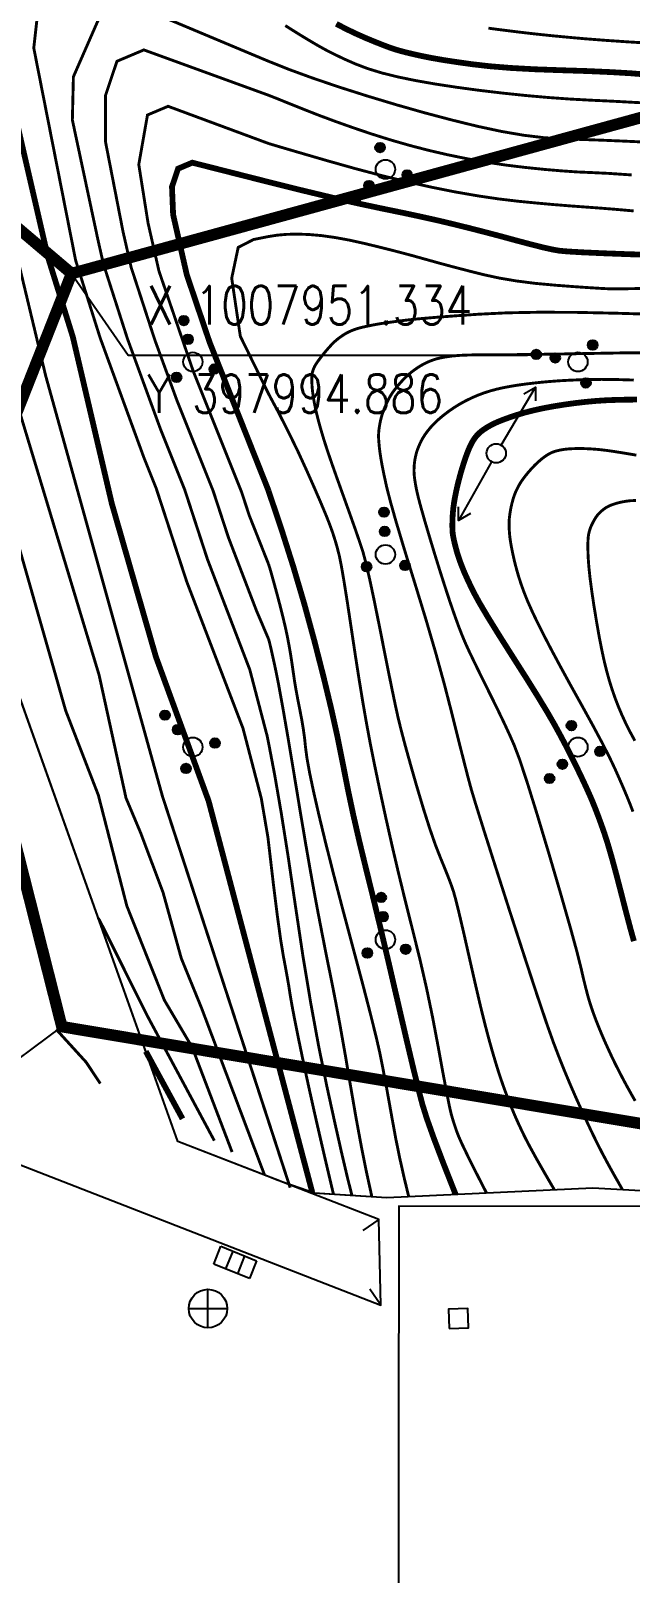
# Model space of a CAD drawing. Extents: x 396500 to 398250, y 1005980 to 1008200.
# Drawn here: x 397993.83 to 398009.39, y 1007917.59 to 1007957.64 of the extents above; entities that cross this region are included whole.
import ezdxf
from ezdxf.enums import TextEntityAlignment as Align

# ---------------------------------------------------------------- set-up
doc = ezdxf.new("R2010")
doc.units = 0
doc.header["$LTSCALE"] = 0.5
doc.layers.get('0').update_dxf_attribs({"linetype": 'CONTINUOUS'})
doc.layers.add('ASSIST', color=7, linetype='CONTINUOUS', plot=False)
for name, color, linetype in [('DGX', 2, 'CONTINUOUS'), ('DMTZ', 3, 'CONTINUOUS'), ('GXYZ', 2, 'CONTINUOUS'), ('JMD', 6, 'CONTINUOUS'), ('ZBTZ', 3, 'CONTINUOUS'), ('用地红线', 1, 'CONTINUOUS')]:
    doc.layers.add(name, color=color, linetype=linetype)
doc.styles.add('HZ', font='rs.shx', dxfattribs={"width": 0.8, "bigfont": 'hztxt.shx'})
doc.linetypes.add('10421', pattern='A,2,[150,AAA.SHX,S=1,R=0,X=0,Y=1],1e-11', length=2)
doc.linetypes.add('1161', pattern='A,0,[149,AAA.SHX,S=0.15,R=0,X=0,Y=0],-1.6', length=1.6)

# ---------------------------------------------------------------- blocks, each defined once
blk = doc.blocks.new('gc043')
for p, q in [((0, -1), (0, 1)), ((-1, 0), (1, 0))]:
    blk.add_line(p, q)
blk.add_circle((0, 0), 1)
blk = doc.blocks.new('gc041')
for p, q in [((-1, 0.5), (1, 0.5)), ((-1, -0.5), (-1, 0.5)), ((-0.33, 0.5), (-0.33, -0.5)), ((0.33, 0.5), (0.33, -0.5)), ((1, 0.5), (1, -0.5)), ((1, -0.5), (-1, -0.5))]:
    blk.add_line(p, q)
blk = doc.blocks.new('*U110')
at = {"linetype": 'Continuous'}
for points in [[(-0.147, 2.402), (-0.077, 1.962), (-0.077, 2.438)], [(-0.077, 2.438), (0, 1.95), (0, 2.45)], [(0, 1.95), (-0.077, 2.438), (-0.077, 1.962)], [(0, 2.45), (0.077, 1.962), (0.077, 2.438)], [(0.077, 1.962), (0, 2.45), (0, 1.95)], [(0.077, 2.438), (0.147, 1.998), (0.147, 2.402)], [(0.147, 1.998), (0.077, 2.438), (0.077, 1.962)], [(-0.25, 2.2), (-0.238, 2.123), (-0.238, 2.277)], [(-0.238, 2.277), (-0.202, 2.053), (-0.202, 2.347)], [(-0.202, 2.053), (-0.238, 2.277), (-0.238, 2.123)], [(-0.202, 2.347), (-0.147, 1.998), (-0.147, 2.402)], [(-0.147, 1.998), (-0.202, 2.347), (-0.202, 2.053)], [(-0.077, 1.962), (-0.147, 2.402), (-0.147, 1.998)], [(0.147, 2.402), (0.202, 2.053), (0.202, 2.347)], [(0.202, 2.053), (0.147, 2.402), (0.147, 1.998)], [(0.202, 2.347), (0.238, 2.123), (0.238, 2.277)], [(0.238, 2.123), (0.202, 2.347), (0.202, 2.053)], [(0.25, 2.2), (0.238, 2.277), (0.238, 2.123)]]:
    blk.add_solid(points, dxfattribs=at)
blk = doc.blocks.new('*U109')
at = {"linetype": 'Continuous'}
for points in [[(-0.25, 1.2), (-0.238, 1.123), (-0.238, 1.277)], [(-0.238, 1.277), (-0.202, 1.053), (-0.202, 1.347)], [(-0.202, 1.053), (-0.238, 1.277), (-0.238, 1.123)], [(-0.202, 1.347), (-0.147, 0.998), (-0.147, 1.402)], [(-0.147, 0.998), (-0.202, 1.347), (-0.202, 1.053)], [(-0.147, 1.402), (-0.077, 0.962), (-0.077, 1.438)], [(-0.077, 0.962), (-0.147, 1.402), (-0.147, 0.998)], [(-0.077, 1.438), (0, 0.95), (0, 1.45)], [(0, 0.95), (-0.077, 1.438), (-0.077, 0.962)], [(0, 1.45), (0.077, 0.962), (0.077, 1.438)], [(0.077, 0.962), (0, 1.45), (0, 0.95)], [(0.077, 1.438), (0.147, 0.998), (0.147, 1.402)], [(0.147, 0.998), (0.077, 1.438), (0.077, 0.962)], [(0.147, 1.402), (0.202, 1.053), (0.202, 1.347)], [(0.202, 1.053), (0.147, 1.402), (0.147, 0.998)], [(0.202, 1.347), (0.238, 1.123), (0.238, 1.277)], [(0.238, 1.123), (0.202, 1.347), (0.202, 1.053)], [(0.25, 1.2), (0.238, 1.277), (0.238, 1.123)]]:
    blk.add_solid(points, dxfattribs=at)
blk = doc.blocks.new('*U108')
at = {"linetype": 'Continuous'}
for points in [[(-1.25, -0.6), (-1.238, -0.677), (-1.238, -0.523)], [(-1.238, -0.523), (-1.202, -0.747), (-1.202, -0.453)], [(-1.202, -0.747), (-1.238, -0.523), (-1.238, -0.677)], [(-1.202, -0.453), (-1.147, -0.802), (-1.147, -0.398)], [(-1.147, -0.802), (-1.202, -0.453), (-1.202, -0.747)], [(-1.147, -0.398), (-1.077, -0.838), (-1.077, -0.362)], [(-1.077, -0.838), (-1.147, -0.398), (-1.147, -0.802)], [(-1.077, -0.362), (-1, -0.85), (-1, -0.35)], [(-1, -0.85), (-1.077, -0.362), (-1.077, -0.838)], [(-1, -0.35), (-0.923, -0.838), (-0.923, -0.362)], [(-0.923, -0.838), (-1, -0.35), (-1, -0.85)], [(-0.923, -0.362), (-0.853, -0.802), (-0.853, -0.398)], [(-0.853, -0.802), (-0.923, -0.362), (-0.923, -0.838)], [(-0.853, -0.398), (-0.798, -0.747), (-0.798, -0.453)], [(-0.798, -0.747), (-0.853, -0.398), (-0.853, -0.802)], [(-0.798, -0.453), (-0.762, -0.677), (-0.762, -0.523)], [(-0.762, -0.677), (-0.798, -0.453), (-0.798, -0.747)], [(-0.75, -0.6), (-0.762, -0.523), (-0.762, -0.677)]]:
    blk.add_solid(points, dxfattribs=at)
blk = doc.blocks.new('*U107')
at = {"linetype": 'Continuous'}
for points in [[(0.75, -0.6), (0.762, -0.677), (0.762, -0.523)], [(0.762, -0.523), (0.798, -0.747), (0.798, -0.453)], [(0.798, -0.747), (0.762, -0.523), (0.762, -0.677)], [(0.798, -0.453), (0.853, -0.802), (0.853, -0.398)], [(0.853, -0.802), (0.798, -0.453), (0.798, -0.747)], [(0.853, -0.398), (0.923, -0.838), (0.923, -0.362)], [(0.923, -0.838), (0.853, -0.398), (0.853, -0.802)], [(0.923, -0.362), (1, -0.85), (1, -0.35)], [(1, -0.85), (0.923, -0.362), (0.923, -0.838)], [(1, -0.35), (1.077, -0.838), (1.077, -0.362)], [(1.077, -0.838), (1, -0.35), (1, -0.85)], [(1.077, -0.362), (1.147, -0.802), (1.147, -0.398)], [(1.147, -0.802), (1.077, -0.362), (1.077, -0.838)], [(1.147, -0.398), (1.202, -0.747), (1.202, -0.453)], [(1.202, -0.747), (1.147, -0.398), (1.147, -0.802)], [(1.202, -0.453), (1.238, -0.677), (1.238, -0.523)], [(1.238, -0.677), (1.202, -0.453), (1.202, -0.747)], [(1.25, -0.6), (1.238, -0.523), (1.238, -0.677)]]:
    blk.add_solid(points, dxfattribs=at)
blk = doc.blocks.new('gc160')
for centre, radius in [((0, 2.2), 0.25), ((0, 1.2), 0.25), ((0, 0), 0.5), ((-1, -0.6), 0.25), ((1, -0.6), 0.25)]:
    blk.add_circle(centre, radius)
at = {"linetype": 'Continuous'}
for name in ['*U110', '*U109', '*U108', '*U107']:
    blk.add_blockref(name, (0, 0), dxfattribs=at)
blk = doc.blocks.new('gc170')
at = {"linetype": 'Continuous'}
blk.add_circle((0, 0), 0.5, dxfattribs=at)
blk = doc.blocks.new('gc013b')
at = {"linetype": 'Continuous'}
blk.add_line((0.5, 0), (4, 0), dxfattribs=at)
at = {"linetype": 'Continuous', "flags": 128}
blk.add_lwpolyline([(3.388, 0.354), (4, 0), (3.388, -0.354)], dxfattribs=at)
blk = doc.blocks.new('gc291')
blk.add_lwpolyline([(-0.5, -0.5), (0.5, -0.5), (0.5, 0.5), (-0.5, 0.5), (-0.5, -0.5)])

msp = doc.modelspace()

# ---------------------------------------------------------------- linework, layer by layer
at = {"layer": 'ASSIST', "linetype": '1161', "flags": 128}
for points in [[(398000.172, 1007927.817), (397997.646, 1007928.798), (397996.346, 1007932.447), (397995.054, 1007936.075), (397995.054, 1007936.075), (397991.126, 1007947.101), (397988.993, 1007953.088), (397988.993, 1007953.088), (397987.408, 1007957.536), (397984.804, 1007961.331), (397983.634, 1007965.136), (397983.946, 1007969.039), (397985.181, 1007970.986), (397987.469, 1007974.593), (397991.976, 1007970.664), (397995.103, 1007968.314), (397997.056, 1007966.856), (397999.877, 1007964.725), (398000, 1007964.638)], [(398142.02, 1007800), (398142.399, 1007801.54), (398142.633, 1007802.773), (398142.931, 1007803.579), (398144.715, 1007805.754), (398145.584, 1007806.956), (398146.799, 1007807.848), (398147.861, 1007808.093), (398149.129, 1007808.343), (398150.764, 1007808.784), (398151.939, 1007809.304), (398152.806, 1007810.069), (398152.944, 1007810.789), (398152.788, 1007811.606), (398151.833, 1007813.402), (398150.283, 1007816.089), (398149.271, 1007817.523), (398148.366, 1007819.301), (398147.802, 1007820.892), (398147.709, 1007822.194), (398147.751, 1007823.22), (398147.993, 1007825.125), (398148.563, 1007828.764), (398148.89, 1007831.01), (398148.677, 1007833.131), (398148.356, 1007835.297), (398148.501, 1007837.554), (398148.576, 1007837.886), (398149.025, 1007838.785), (398149.904, 1007840.345), (398150.85, 1007841.759), (398152.198, 1007842.928), (398153.283, 1007843.843), (398154.353, 1007844.354), (398156.242, 1007844.174), (398157.251, 1007844.031), (398159.807, 1007843.503), (398162.288, 1007842.879), (398163.871, 1007842.482), (398165.328, 1007841.983), (398166.696, 1007841.514), (398168.45, 1007840.912), (398173.781, 1007839.09), (398176.049, 1007838.337), (398178.161, 1007837.694), (398180.78, 1007836.928), (398182.566, 1007836.552), (398184.62, 1007836.189), (398186.394, 1007835.99), (398187.912, 1007836.12), (398189.201, 1007837.141), (398189.776, 1007838.251), (398190.12, 1007840.29), (398190.17, 1007842.598), (398190.403, 1007844.951), (398189.043, 1007847.627), (398186.439, 1007850.026), (398182.225, 1007851.659), (398179.103, 1007852.385), (398176.647, 1007852.937), (398174.727, 1007853.334), (398173.11, 1007853.669), (398168.439, 1007854.649), (398165.563, 1007855.29), (398158.789, 1007856.801), (398153.979, 1007858.808), (398149.396, 1007860.72), (398144.127, 1007864.7), (398142.759, 1007865.981), (398141.282, 1007867.363), (398140.55, 1007868.563), (398140.208, 1007869.78), (398140.511, 1007870.688), (398141.35, 1007871.773), (398142.86, 1007872.958), (398144.688, 1007874.352), (398146.121, 1007875.954), (398147.886, 1007878.704), (398148.807, 1007881.026), (398149.69, 1007882.6), (398150.822, 1007883.944), (398152.833, 1007885.552), (398155.084, 1007887.155), (398157.453, 1007888.399), (398159.821, 1007889.906), (398164.065, 1007891.774), (398167.151, 1007892.546), (398170.237, 1007892.763), (398172.231, 1007893.077), (398178.906, 1007894.329), (398187.893, 1007896.515), (398196.105, 1007897.363), (398198.497, 1007897.051), (398200.566, 1007896.587), (398204.507, 1007893.102), (398206.423, 1007891.187), (398209.498, 1007887.729), (398210.612, 1007887.806), (398213.195, 1007888.289), (398215.918, 1007889.203), (398220.573, 1007891.299), (398223.366, 1007894.936), (398225.772, 1007898.967), (398226.909, 1007900.593), (398227.45, 1007901.366), (398230.002, 1007904.286), (398230.914, 1007907.707), (398230.508, 1007910.965), (398230.735, 1007912.853), (398231.346, 1007914.53), (398231.704, 1007915.899), (398231.592, 1007917.4), (398230.516, 1007919.105), (398228.421, 1007920.266), (398226.188, 1007921.034), (398222.702, 1007920.758), (398220.157, 1007919.683), (398213.382, 1007916.314), (398211.653, 1007915.256), (398209.807, 1007914.296), (398207.213, 1007913.194), (398202.736, 1007911.958), (398198.513, 1007911.002), (398193.866, 1007910.829), (398191.118, 1007910.959), (398186.311, 1007911.089), (398183.26, 1007910.44), (398179.978, 1007908.815), (398175.69, 1007907.289), (398170.96, 1007906.391), (398164.865, 1007905.89), (398161.238, 1007904.319), (398157.823, 1007902.535), (398156.043, 1007901.477), (398153.127, 1007900.483), (398149.688, 1007899.603), (398147.117, 1007899.74), (398147.354, 1007906.259), (398146.727, 1007907.847), (398146.513, 1007910.403), (398146.692, 1007913.316), (398146.601, 1007914.543), (398146.316, 1007915.086), (398146.17, 1007915.27), (398146.043, 1007915.397), (398143.818, 1007916.025), (398133.841, 1007918.172), (398117.646, 1007921.722), (398115.495, 1007921.191), (398113.43, 1007918.324), (398111.271, 1007914.72), (398111.659, 1007911.426), (398111.138, 1007910.755), (398109.996, 1007910.755), (398105.411, 1007912.155), (398094.726, 1007914.446), (398089.329, 1007915.756), (398084.446, 1007917.001), (398081.014, 1007918.354), (398077.754, 1007918.158), (398074.291, 1007917.473), (398072.136, 1007917.258), (398058.971, 1007918.699), (398029.655, 1007921.908), (398021.04, 1007925.602), (398010.909, 1007927.444), (398008.421, 1007927.59), (398003.074, 1007927.335), (398001.194, 1007927.455), (398000.225, 1007927.796), (398000.036, 1007927.87)]]:
    msp.add_lwpolyline(points, dxfattribs=at)
at = {"layer": 'DGX', "linetype": 'Continuous', "const_width": 0.075, "flags": 128}
for points, elevation in [([(397999.054, 1007928.524), (397998.016, 1007931.247), (397997.297, 1007932.464), (397996.32, 1007934.916), (397995.581, 1007937.79), (397994.734, 1007939.981), (397991.809, 1007950.235), (397988.977, 1007962.373), (397989.134, 1007964.475), (397989.836, 1007966.13), (397991.881, 1007967.851), (397992.768, 1007968.066), (397993.571, 1007968.003), (397994.755, 1007967.103), (397999.69, 1007963.597), (398000, 1007963.305)], 23.5), ([(398000, 1007929.322), (397997.244, 1007937.767), (397994.213, 1007948.68), (397991.202, 1007961.243), (397991.329, 1007962.89), (397992.636, 1007964.306), (397994.414, 1007963.922), (397998.678, 1007961.956), (398000, 1007960.948)], 24.5), ([(398000, 1007958.052), (397996.939, 1007959.851), (397995.056, 1007960.044), (397994.127, 1007959.198), (397993.904, 1007957.189), (397994.991, 1007951.677), (397995.627, 1007949.666), (397996.767, 1007946.547), (397997.082, 1007945.761), (397997.876, 1007943.334), (397999.337, 1007939.526), (397999.812, 1007937.71), (397999.985, 1007936.692), (398000, 1007936.565)], 25.5), ([(397998.593, 1007928.818), (397996.872, 1007932.025), (397995.69, 1007934.389), (397995.579, 1007934.6)], 23), ([(397995.632, 1007930.302), (397995.265, 1007930.855), (397994.485, 1007931.711)], 21.5)]:
    msp.add_lwpolyline(points, dxfattribs=dict(at, elevation=elevation))
at = {"layer": 'DGX', "linetype": 'Continuous', "const_width": 0.075}
for points, elevation in [([(398000, 1007962.191), (397993.582, 1007965.801), (397992.249, 1007966.09), (397991.121, 1007965.237), (397990.231, 1007963.683), (397990.166, 1007961.222), (397992.629, 1007950.747), (397995.601, 1007940.907), (397996.299, 1007937.716), (397996.681, 1007936.807), (397997.262, 1007935.262), (397997.735, 1007933.553), (397998.263, 1007932.258), (397999.897, 1007927.927)], 24), ([(398000, 1007956.846), (397996.82, 1007958.179), (397995.607, 1007957.983), (397994.933, 1007956.444), (397994.906, 1007955.323), (397995.571, 1007952.207), (397995.712, 1007951.584), (397996.338, 1007949.638), (397997.193, 1007947.299), (397997.822, 1007945.727), (397998.417, 1007943.907), (397999.513, 1007941.051), (397999.967, 1007939.318), (398000, 1007939.155)], 26), ([(398000, 1007955.964), (397996.763, 1007957.141), (397996.064, 1007956.846), (397995.767, 1007955.957), (397995.769, 1007954.743), (397996.221, 1007952.425), (397996.434, 1007951.491), (397997.048, 1007949.61), (397997.618, 1007948.05), (397998.561, 1007945.694), (397998.959, 1007944.48), (397999.689, 1007942.576), (398000, 1007941.847)], 26.5), ([(398000, 1007943.79), (397999.5, 1007945.053), (397999.301, 1007945.66), (397998.044, 1007948.802), (397997.155, 1007951.398), (397996.872, 1007952.644), (397996.631, 1007954.164), (397996.857, 1007955.451), (397997.392, 1007955.677), (398000, 1007954.711)], 27), ([(398000, 1007952.295), (397999.61, 1007952.217), (397999.213, 1007952.013), (397999.044, 1007951.213), (397999.268, 1007949.705), (398000, 1007948.213)], 28)]:
    msp.add_lwpolyline(points, dxfattribs=dict(at, elevation=elevation))
at = {"layer": 'DGX', "color": 3, "linetype": 'Continuous', "lineweight": -2, "const_width": 0.15, "flags": 128}
for points, elevation in [([(398000, 1007958.977), (397996.696, 1007961.332), (397995.246, 1007962.042), (397994.5, 1007962.32), (397993.695, 1007962.522), (397993.024, 1007962.523), (397992.426, 1007962.097), (397992.239, 1007961.264), (397992.341, 1007960.402), (397993.182, 1007956.481), (397994.269, 1007951.77), (397994.917, 1007949.694), (397995.931, 1007945.359), (397997.074, 1007941.387), (397998.444, 1007937.64), (398000, 1007931.767)], 25), ([(397997.767, 1007929.387), (397996.812, 1007931.139)], 22.5)]:
    msp.add_lwpolyline(points, dxfattribs=dict(at, elevation=elevation))
at = {"layer": 'DGX', "linetype": 'Continuous', "const_width": 0.075, "flags": 128}
for points in [[(398009.726, 1007955.766), (398008.956, 1007955.808), (398008.356, 1007955.836), (398007.825, 1007955.865), (398007.265, 1007955.905), (398006.676, 1007955.957), (398006.057, 1007956.022), (398005.441, 1007956.095), (398004.862, 1007956.174), (398004.319, 1007956.257), (398003.812, 1007956.346), (398003.349, 1007956.442), (398002.935, 1007956.545), (398002.571, 1007956.657), (398002.256, 1007956.777), (398001.976, 1007956.9), (398001.716, 1007957.024), (398001.475, 1007957.147), (398001.254, 1007957.271), (398001.044, 1007957.395), (398000.838, 1007957.52), (398000.635, 1007957.646), (398000.435, 1007957.773)], [(398005.711, 1007957.705), (398006.059, 1007957.659), (398006.451, 1007957.61), (398006.871, 1007957.561), (398007.304, 1007957.515), (398007.75, 1007957.472), (398008.208, 1007957.431), (398008.711, 1007957.392), (398009.294, 1007957.352), (398009.955, 1007957.311)], [(398000, 1007936.565), (398000.125, 1007935.496), (398000.231, 1007934.647), (398000.318, 1007934.02), (398000.385, 1007933.613), (398000.439, 1007933.328), (398000.487, 1007933.064), (398000.529, 1007932.822), (398000.563, 1007932.601), (398000.609, 1007932.334), (398000.681, 1007931.953), (398000.781, 1007931.457), (398000.908, 1007930.847), (398001.063, 1007930.132), (398001.244, 1007929.324), (398001.453, 1007928.421), (398001.688, 1007927.423)], [(398000.562, 1007927.599), (398000, 1007929.322)]]:
    msp.add_lwpolyline(points, dxfattribs=at)
at = {"layer": 'DGX', "color": 3, "linetype": 'Continuous', "lineweight": -2, "const_width": 0.15, "flags": 128}
for points in [[(398009.837, 1007956.499), (398009.409, 1007956.534), (398008.894, 1007956.564), (398008.292, 1007956.591), (398007.603, 1007956.613), (398006.909, 1007956.638), (398006.292, 1007956.672), (398005.752, 1007956.716), (398005.289, 1007956.769), (398004.888, 1007956.825), (398004.536, 1007956.879), (398004.231, 1007956.932), (398003.975, 1007956.983), (398003.757, 1007957.032), (398003.567, 1007957.077), (398003.406, 1007957.12), (398003.272, 1007957.159), (398003.135, 1007957.206), (398002.964, 1007957.271), (398002.757, 1007957.353), (398002.516, 1007957.453), (398002.26, 1007957.567), (398002.008, 1007957.688), (398001.761, 1007957.818)], [(398000, 1007931.767), (398001.137, 1007927.475)]]:
    msp.add_lwpolyline(points, dxfattribs=at)
at = {"layer": 'DGX', "linetype": 'Continuous', "const_width": 0.075}
for points in [[(398009.746, 1007954.749), (398009.168, 1007954.775), (398008.625, 1007954.798), (398008.115, 1007954.816), (398007.639, 1007954.831), (398007.157, 1007954.861), (398006.627, 1007954.925), (398006.05, 1007955.024), (398005.425, 1007955.158), (398004.76, 1007955.321), (398004.061, 1007955.506), (398003.328, 1007955.714), (398002.561, 1007955.945), (398001.813, 1007956.183), (398001.137, 1007956.413), (398000.532, 1007956.634), (398000, 1007956.846)], [(398009.433, 1007953.894), (398008.826, 1007953.935), (398008.391, 1007953.956), (398008.021, 1007953.972), (398007.612, 1007954), (398007.164, 1007954.038), (398006.677, 1007954.088), (398006.171, 1007954.149), (398005.667, 1007954.225), (398005.164, 1007954.314), (398004.662, 1007954.416), (398004.162, 1007954.532), (398003.665, 1007954.661), (398003.172, 1007954.803), (398002.681, 1007954.957), (398002.201, 1007955.119), (398001.739, 1007955.283), (398001.296, 1007955.448), (398000.871, 1007955.615), (398000.505, 1007955.762), (398000.238, 1007955.87), (398000.069, 1007955.937), (398000, 1007955.964)], [(398000, 1007954.711), (398000.11, 1007954.678), (398000.4, 1007954.592), (398000.871, 1007954.454), (398001.521, 1007954.265), (398002.248, 1007954.06), (398002.946, 1007953.876), (398003.615, 1007953.713), (398004.257, 1007953.571), (398004.867, 1007953.45), (398005.444, 1007953.35), (398005.986, 1007953.27), (398006.495, 1007953.21), (398006.97, 1007953.164), (398007.414, 1007953.124), (398007.825, 1007953.091), (398008.205, 1007953.063), (398008.589, 1007953.035), (398009.015, 1007953.001), (398009.481, 1007952.96)], [(398009.743, 1007950.947), (398009.342, 1007950.94), (398009.048, 1007950.936), (398008.859, 1007950.937), (398008.671, 1007950.946), (398008.377, 1007950.964), (398007.978, 1007950.991), (398007.473, 1007951.029), (398006.936, 1007951.078), (398006.44, 1007951.141), (398005.986, 1007951.218), (398005.573, 1007951.308), (398005.186, 1007951.406), (398004.808, 1007951.504), (398004.44, 1007951.603), (398004.082, 1007951.703), (398003.719, 1007951.804), (398003.338, 1007951.905), (398002.937, 1007952.007), (398002.517, 1007952.109), (398002.104, 1007952.201), (398001.721, 1007952.271), (398001.369, 1007952.32), (398001.047, 1007952.348), (398000.752, 1007952.358), (398000.479, 1007952.352), (398000.229, 1007952.331), (398000, 1007952.295)], [(398010.078, 1007950.272), (398009.069, 1007950.303), (398008, 1007950.326), (398007.042, 1007950.33), (398006.194, 1007950.314), (398005.457, 1007950.278), (398004.826, 1007950.234), (398004.299, 1007950.193), (398003.875, 1007950.156), (398003.555, 1007950.122), (398003.3, 1007950.089), (398003.075, 1007950.058), (398002.879, 1007950.028), (398002.711, 1007949.998), (398002.57, 1007949.969), (398002.45, 1007949.943), (398002.352, 1007949.918), (398002.276, 1007949.895), (398002.213, 1007949.873), (398002.152, 1007949.849), (398002.095, 1007949.823), (398002.041, 1007949.797), (398001.986, 1007949.766), (398001.927, 1007949.728), (398001.863, 1007949.683), (398001.794, 1007949.632), (398001.719, 1007949.568), (398001.637, 1007949.487), (398001.547, 1007949.388), (398001.449, 1007949.272), (398001.357, 1007949.156), (398001.285, 1007949.06), (398001.232, 1007948.983), (398001.199, 1007948.925), (398001.177, 1007948.878), (398001.159, 1007948.831), (398001.145, 1007948.786), (398001.133, 1007948.742), (398001.126, 1007948.687), (398001.123, 1007948.611), (398001.125, 1007948.514), (398001.132, 1007948.395), (398001.145, 1007948.259), (398001.166, 1007948.112), (398001.194, 1007947.953), (398001.23, 1007947.782), (398001.274, 1007947.6), (398001.325, 1007947.406), (398001.384, 1007947.201), (398001.45, 1007946.983), (398001.534, 1007946.724), (398001.647, 1007946.394), (398001.789, 1007945.992), (398001.959, 1007945.519), (398002.128, 1007945.048), (398002.267, 1007944.656), (398002.375, 1007944.341), (398002.453, 1007944.104), (398002.528, 1007943.825), (398002.63, 1007943.384), (398002.758, 1007942.78), (398002.912, 1007942.015), (398003.065, 1007941.241), (398003.192, 1007940.615), (398003.292, 1007940.135), (398003.365, 1007939.802), (398003.44, 1007939.497), (398003.545, 1007939.098), (398003.682, 1007938.606), (398003.849, 1007938.022), (398004.025, 1007937.432), (398004.186, 1007936.926), (398004.333, 1007936.502), (398004.466, 1007936.162), (398004.581, 1007935.882), (398004.676, 1007935.642), (398004.752, 1007935.44), (398004.807, 1007935.278), (398004.866, 1007935.064), (398004.954, 1007934.707), (398005.071, 1007934.208), (398005.216, 1007933.567), (398005.367, 1007932.902), (398005.5, 1007932.333), (398005.617, 1007931.858), (398005.717, 1007931.479), (398005.805, 1007931.164), (398005.888, 1007930.883), (398005.964, 1007930.635), (398006.035, 1007930.42), (398006.103, 1007930.223), (398006.174, 1007930.029), (398006.248, 1007929.837), (398006.324, 1007929.647), (398006.403, 1007929.459), (398006.487, 1007929.271), (398006.575, 1007929.082), (398006.667, 1007928.893), (398006.785, 1007928.667), (398006.95, 1007928.366), (398007.163, 1007927.992), (398007.424, 1007927.543)], [(398009.194, 1007927.545), (398008.993, 1007927.897), (398008.813, 1007928.222), (398008.654, 1007928.52), (398008.517, 1007928.791), (398008.387, 1007929.058), (398008.252, 1007929.346), (398008.111, 1007929.653), (398007.964, 1007929.981), (398007.817, 1007930.321), (398007.673, 1007930.666), (398007.534, 1007931.016), (398007.398, 1007931.372), (398007.227, 1007931.853), (398006.981, 1007932.581), (398006.661, 1007933.556), (398006.265, 1007934.777), (398005.878, 1007935.984), (398005.582, 1007936.914), (398005.378, 1007937.567), (398005.265, 1007937.943), (398005.184, 1007938.243), (398005.074, 1007938.67), (398004.934, 1007939.222), (398004.765, 1007939.9), (398004.567, 1007940.668), (398004.341, 1007941.488), (398004.085, 1007942.363), (398003.801, 1007943.29), (398003.531, 1007944.162), (398003.319, 1007944.87), (398003.165, 1007945.413), (398003.068, 1007945.793), (398003.007, 1007946.072), (398002.957, 1007946.315), (398002.92, 1007946.522), (398002.894, 1007946.692), (398002.877, 1007946.834), (398002.866, 1007946.956), (398002.859, 1007947.059), (398002.858, 1007947.141), (398002.862, 1007947.216), (398002.87, 1007947.298), (398002.884, 1007947.387), (398002.901, 1007947.481), (398002.924, 1007947.579), (398002.953, 1007947.677), (398002.986, 1007947.774), (398003.025, 1007947.872), (398003.067, 1007947.965), (398003.108, 1007948.049), (398003.148, 1007948.125), (398003.188, 1007948.192), (398003.232, 1007948.258), (398003.285, 1007948.329), (398003.345, 1007948.405), (398003.414, 1007948.486), (398003.488, 1007948.568), (398003.564, 1007948.644), (398003.641, 1007948.715), (398003.721, 1007948.781), (398003.801, 1007948.841), (398003.881, 1007948.896), (398003.96, 1007948.945), (398004.04, 1007948.989), (398004.119, 1007949.028), (398004.198, 1007949.062), (398004.278, 1007949.092), (398004.358, 1007949.117), (398004.445, 1007949.139), (398004.546, 1007949.16), (398004.661, 1007949.178), (398004.79, 1007949.195), (398004.96, 1007949.209), (398005.197, 1007949.219), (398005.501, 1007949.225), (398005.872, 1007949.226), (398006.335, 1007949.228), (398006.911, 1007949.234), (398007.602, 1007949.245), (398008.408, 1007949.26), (398009.208, 1007949.274), (398009.883, 1007949.279)], [(398009.522, 1007929.853), (398009.414, 1007930.042), (398009.306, 1007930.236), (398009.201, 1007930.432), (398009.099, 1007930.628), (398009, 1007930.824), (398008.905, 1007931.02), (398008.815, 1007931.215), (398008.729, 1007931.405), (398008.649, 1007931.591), (398008.574, 1007931.772), (398008.505, 1007931.946), (398008.443, 1007932.111), (398008.389, 1007932.267), (398008.341, 1007932.414), (398008.293, 1007932.578), (398008.239, 1007932.784), (398008.177, 1007933.034), (398008.11, 1007933.327), (398008.004, 1007933.746), (398007.832, 1007934.375), (398007.592, 1007935.214), (398007.285, 1007936.262), (398006.972, 1007937.304), (398006.718, 1007938.12), (398006.522, 1007938.712), (398006.384, 1007939.079), (398006.262, 1007939.356), (398006.112, 1007939.679), (398005.935, 1007940.047), (398005.731, 1007940.46), (398005.53, 1007940.865), (398005.362, 1007941.209), (398005.226, 1007941.492), (398005.124, 1007941.713), (398005.034, 1007941.925), (398004.935, 1007942.179), (398004.828, 1007942.476), (398004.711, 1007942.814), (398004.588, 1007943.188), (398004.459, 1007943.591), (398004.325, 1007944.021), (398004.186, 1007944.48), (398004.058, 1007944.912), (398003.958, 1007945.263), (398003.887, 1007945.532), (398003.844, 1007945.719), (398003.818, 1007945.856), (398003.799, 1007945.976), (398003.786, 1007946.078), (398003.78, 1007946.162), (398003.779, 1007946.236), (398003.781, 1007946.309), (398003.786, 1007946.379), (398003.794, 1007946.447), (398003.804, 1007946.514), (398003.817, 1007946.579), (398003.832, 1007946.642), (398003.849, 1007946.703), (398003.87, 1007946.766), (398003.896, 1007946.833), (398003.927, 1007946.905), (398003.963, 1007946.982), (398004.007, 1007947.063), (398004.062, 1007947.149), (398004.129, 1007947.241), (398004.208, 1007947.337), (398004.3, 1007947.437), (398004.407, 1007947.539), (398004.53, 1007947.643), (398004.668, 1007947.749), (398004.815, 1007947.851), (398004.966, 1007947.945), (398005.121, 1007948.03), (398005.28, 1007948.107), (398005.44, 1007948.176), (398005.6, 1007948.236), (398005.76, 1007948.287), (398005.919, 1007948.33), (398006.085, 1007948.368), (398006.264, 1007948.402), (398006.457, 1007948.434), (398006.663, 1007948.463), (398006.879, 1007948.489), (398007.1, 1007948.513), (398007.327, 1007948.533), (398007.56, 1007948.55), (398007.805, 1007948.564), (398008.068, 1007948.575), (398008.349, 1007948.582), (398008.649, 1007948.586), (398009.013, 1007948.583), (398009.487, 1007948.568)], [(398000, 1007948.213), (398000.273, 1007947.702), (398000.53, 1007947.196), (398000.773, 1007946.696), (398001, 1007946.201), (398001.202, 1007945.745), (398001.368, 1007945.36), (398001.499, 1007945.047), (398001.594, 1007944.806), (398001.667, 1007944.602), (398001.732, 1007944.401), (398001.789, 1007944.202), (398001.839, 1007944.005), (398001.892, 1007943.741), (398001.961, 1007943.34), (398002.047, 1007942.801), (398002.149, 1007942.125), (398002.256, 1007941.413), (398002.357, 1007940.768), (398002.452, 1007940.19), (398002.541, 1007939.678), (398002.636, 1007939.167), (398002.751, 1007938.59), (398002.885, 1007937.948), (398003.038, 1007937.24), (398003.204, 1007936.5), (398003.378, 1007935.758), (398003.559, 1007935.016), (398003.747, 1007934.272), (398003.932, 1007933.528), (398004.103, 1007932.782), (398004.259, 1007932.034), (398004.401, 1007931.285), (398004.524, 1007930.611), (398004.622, 1007930.092), (398004.695, 1007929.727), (398004.743, 1007929.515), (398004.782, 1007929.38), (398004.825, 1007929.243), (398004.872, 1007929.104), (398004.924, 1007928.963), (398005.011, 1007928.763), (398005.163, 1007928.446), (398005.38, 1007928.011), (398005.662, 1007927.459)], [(398009.553, 1007946.618), (398009.231, 1007946.673), (398008.977, 1007946.713), (398008.79, 1007946.74), (398008.637, 1007946.759), (398008.486, 1007946.773), (398008.338, 1007946.783), (398008.191, 1007946.789), (398008.051, 1007946.79), (398007.921, 1007946.788), (398007.803, 1007946.781), (398007.694, 1007946.77), (398007.597, 1007946.755), (398007.508, 1007946.736), (398007.43, 1007946.714), (398007.361, 1007946.689), (398007.295, 1007946.657), (398007.225, 1007946.615), (398007.151, 1007946.564), (398007.074, 1007946.503), (398006.994, 1007946.433), (398006.914, 1007946.356), (398006.834, 1007946.272), (398006.753, 1007946.181), (398006.678, 1007946.089), (398006.613, 1007946.004), (398006.559, 1007945.927), (398006.516, 1007945.857), (398006.48, 1007945.79), (398006.446, 1007945.724), (398006.416, 1007945.657), (398006.389, 1007945.59), (398006.364, 1007945.519), (398006.34, 1007945.437), (398006.317, 1007945.347), (398006.295, 1007945.247), (398006.276, 1007945.144), (398006.262, 1007945.047), (398006.252, 1007944.955), (398006.248, 1007944.869), (398006.248, 1007944.782), (398006.251, 1007944.689), (398006.258, 1007944.591), (398006.268, 1007944.486), (398006.285, 1007944.367), (398006.31, 1007944.226), (398006.343, 1007944.061), (398006.385, 1007943.874), (398006.436, 1007943.675), (398006.494, 1007943.472), (398006.56, 1007943.268), (398006.635, 1007943.061), (398006.726, 1007942.834), (398006.843, 1007942.571), (398006.985, 1007942.272), (398007.154, 1007941.936), (398007.351, 1007941.558), (398007.58, 1007941.13), (398007.841, 1007940.652), (398008.134, 1007940.126), (398008.419, 1007939.609), (398008.658, 1007939.161), (398008.851, 1007938.783), (398008.998, 1007938.473), (398009.115, 1007938.21), (398009.22, 1007937.968), (398009.313, 1007937.747), (398009.393, 1007937.549), (398009.464, 1007937.363)], [(398009.542, 1007945.441), (398009.403, 1007945.436), (398009.298, 1007945.424), (398009.196, 1007945.406), (398009.097, 1007945.385), (398009.002, 1007945.358), (398008.914, 1007945.328), (398008.835, 1007945.294), (398008.766, 1007945.257), (398008.708, 1007945.216), (398008.657, 1007945.175), (398008.614, 1007945.137), (398008.577, 1007945.1), (398008.547, 1007945.066), (398008.519, 1007945.029), (398008.488, 1007944.983), (398008.455, 1007944.927), (398008.42, 1007944.862), (398008.385, 1007944.791), (398008.356, 1007944.72), (398008.333, 1007944.646), (398008.314, 1007944.571), (398008.301, 1007944.478), (398008.295, 1007944.35), (398008.294, 1007944.186), (398008.3, 1007943.986), (398008.317, 1007943.743), (398008.348, 1007943.445), (398008.394, 1007943.094), (398008.454, 1007942.689), (398008.522, 1007942.278), (398008.587, 1007941.908), (398008.651, 1007941.58), (398008.713, 1007941.293), (398008.777, 1007941.032), (398008.846, 1007940.781), (398008.921, 1007940.541), (398009.001, 1007940.311), (398009.087, 1007940.088), (398009.18, 1007939.868), (398009.281, 1007939.649), (398009.389, 1007939.434), (398009.514, 1007939.203)], [(398003.642, 1007927.362), (398003.521, 1007927.862), (398003.407, 1007928.37), (398003.302, 1007928.887), (398003.206, 1007929.412), (398003.116, 1007929.916), (398003.034, 1007930.367), (398002.957, 1007930.765), (398002.888, 1007931.11), (398002.794, 1007931.52), (398002.646, 1007932.114), (398002.444, 1007932.893), (398002.187, 1007933.855), (398001.919, 1007934.859), (398001.683, 1007935.763), (398001.48, 1007936.566), (398001.31, 1007937.27), (398001.173, 1007937.869), (398001.069, 1007938.362), (398000.999, 1007938.747), (398000.962, 1007939.026), (398000.938, 1007939.257), (398000.905, 1007939.501), (398000.862, 1007939.757), (398000.81, 1007940.025), (398000.757, 1007940.294), (398000.71, 1007940.549), (398000.67, 1007940.791), (398000.637, 1007941.02), (398000.605, 1007941.242), (398000.571, 1007941.462), (398000.533, 1007941.679), (398000.492, 1007941.895), (398000.443, 1007942.126), (398000.381, 1007942.389), (398000.307, 1007942.686), (398000.22, 1007943.016), (398000.136, 1007943.324), (398000.071, 1007943.555), (398000.026, 1007943.711), (398000, 1007943.79)], [(398000, 1007941.847), (398000.02, 1007941.779), (398000.056, 1007941.631), (398000.107, 1007941.405), (398000.174, 1007941.099), (398000.261, 1007940.668), (398000.371, 1007940.064), (398000.505, 1007939.289), (398000.663, 1007938.341), (398000.823, 1007937.37), (398000.965, 1007936.527), (398001.09, 1007935.81), (398001.196, 1007935.221), (398001.296, 1007934.69), (398001.4, 1007934.151), (398001.508, 1007933.603), (398001.621, 1007933.047), (398001.739, 1007932.451), (398001.863, 1007931.785), (398001.993, 1007931.048), (398002.13, 1007930.241), (398002.27, 1007929.429), (398002.409, 1007928.678), (398002.547, 1007927.989), (398002.685, 1007927.36)], [(398000, 1007939.155), (398000.161, 1007938.312), (398000.331, 1007937.325), (398000.51, 1007936.195), (398000.698, 1007934.921), (398000.893, 1007933.619), (398001.095, 1007932.401), (398001.303, 1007931.268), (398001.517, 1007930.221), (398001.721, 1007929.29), (398001.897, 1007928.509), (398002.046, 1007927.876), (398002.167, 1007927.393)]]:
    msp.add_lwpolyline(points, dxfattribs=at)
at = {"layer": 'DGX', "color": 3, "linetype": 'Continuous', "lineweight": -2, "const_width": 0.15, "elevation": 27.5}
msp.add_lwpolyline([(398000, 1007945.692), (397999.985, 1007945.735), (397998.469, 1007949.554), (397997.877, 1007951.305), (397997.523, 1007952.862), (397997.493, 1007953.585), (397997.651, 1007954.057), (397998.021, 1007954.213), (398000, 1007953.711)], dxfattribs=at)
at = {"layer": 'DGX', "color": 3, "linetype": 'Continuous', "lineweight": -2, "const_width": 0.15}
for points in [[(398000, 1007953.711), (398000.854, 1007953.498), (398001.63, 1007953.312), (398002.326, 1007953.154), (398002.943, 1007953.023), (398003.494, 1007952.91), (398003.993, 1007952.803), (398004.439, 1007952.703), (398004.833, 1007952.609), (398005.208, 1007952.516), (398005.598, 1007952.416), (398006.003, 1007952.31), (398006.422, 1007952.196), (398006.813, 1007952.092), (398007.132, 1007952.012), (398007.38, 1007951.957), (398007.556, 1007951.926), (398007.775, 1007951.907), (398008.152, 1007951.885), (398008.686, 1007951.861), (398009.377, 1007951.835), (398010.216, 1007951.812)], [(398009.568, 1007948.062), (398009.162, 1007948.057), (398008.811, 1007948.046), (398008.512, 1007948.027), (398008.238, 1007948.002), (398007.962, 1007947.97), (398007.685, 1007947.932), (398007.405, 1007947.887), (398007.134, 1007947.837), (398006.88, 1007947.781), (398006.644, 1007947.721), (398006.426, 1007947.655), (398006.231, 1007947.589), (398006.066, 1007947.528), (398005.93, 1007947.473), (398005.823, 1007947.422), (398005.735, 1007947.375), (398005.655, 1007947.327), (398005.583, 1007947.28), (398005.52, 1007947.233), (398005.463, 1007947.183), (398005.41, 1007947.129), (398005.362, 1007947.07), (398005.319, 1007947.006), (398005.277, 1007946.935), (398005.236, 1007946.852), (398005.195, 1007946.759), (398005.154, 1007946.655), (398005.113, 1007946.541), (398005.072, 1007946.418), (398005.03, 1007946.284), (398004.988, 1007946.142), (398004.948, 1007945.993), (398004.91, 1007945.843), (398004.876, 1007945.692), (398004.845, 1007945.54), (398004.819, 1007945.39), (398004.799, 1007945.245), (398004.786, 1007945.105), (398004.778, 1007944.97), (398004.775, 1007944.846), (398004.775, 1007944.741), (398004.778, 1007944.653), (398004.784, 1007944.583), (398004.794, 1007944.515), (398004.811, 1007944.431), (398004.834, 1007944.331), (398004.863, 1007944.217), (398004.897, 1007944.093), (398004.937, 1007943.967), (398004.982, 1007943.838), (398005.032, 1007943.706), (398005.09, 1007943.565), (398005.161, 1007943.407), (398005.243, 1007943.232), (398005.338, 1007943.04), (398005.476, 1007942.787), (398005.687, 1007942.43), (398005.973, 1007941.967), (398006.332, 1007941.4), (398006.698, 1007940.826), (398007.001, 1007940.34), (398007.241, 1007939.944), (398007.419, 1007939.636), (398007.565, 1007939.37), (398007.709, 1007939.099), (398007.851, 1007938.823), (398007.991, 1007938.541), (398008.121, 1007938.27), (398008.236, 1007938.026), (398008.334, 1007937.809), (398008.416, 1007937.618), (398008.49, 1007937.434), (398008.566, 1007937.236), (398008.644, 1007937.023), (398008.724, 1007936.796), (398008.811, 1007936.524), (398008.912, 1007936.177), (398009.027, 1007935.755), (398009.156, 1007935.259), (398009.283, 1007934.763), (398009.394, 1007934.343), (398009.489, 1007934)], [(398004.86, 1007927.421), (398004.544, 1007928.223), (398004.294, 1007928.88), (398004.112, 1007929.392), (398003.997, 1007929.759), (398003.896, 1007930.147), (398003.755, 1007930.72), (398003.575, 1007931.48), (398003.356, 1007932.425), (398003.125, 1007933.422), (398002.91, 1007934.334), (398002.71, 1007935.162), (398002.526, 1007935.906), (398002.357, 1007936.6), (398002.201, 1007937.281), (398002.06, 1007937.946), (398001.932, 1007938.598), (398001.796, 1007939.281), (398001.627, 1007940.042), (398001.425, 1007940.88), (398001.191, 1007941.797), (398000.929, 1007942.757), (398000.643, 1007943.726), (398000.333, 1007944.704), (398000, 1007945.692)]]:
    msp.add_lwpolyline(points, dxfattribs=at)
at = {"layer": 'DMTZ', "linetype": '10421'}
for points in [[(398000.172, 1007927.817), (397997.646, 1007928.798), (397996.346, 1007932.447), (397995.054, 1007936.075), (397991.126, 1007947.101), (397987.408, 1007957.536), (397984.804, 1007961.331), (397983.634, 1007965.136), (397983.946, 1007969.039)], [(398072.136, 1007917.258), (398029.655, 1007921.908), (398021.04, 1007925.602), (398014.452, 1007926.825), (398010.909, 1007927.444), (398008.421, 1007927.59), (398003.074, 1007927.335), (398001.165, 1007927.456), (398000.972, 1007927.506), (398000.172, 1007927.817)]]:
    msp.add_lwpolyline(points, dxfattribs=at)
at = {"layer": 'JMD', "linetype": 'Continuous'}
for p, q in [((398002.861, 1007926.772), (398002.452, 1007926.485)), ((398002.916, 1007924.551), (398002.629, 1007924.96))]:
    msp.add_line(p, q, dxfattribs=at)
at = {"layer": 'JMD', "linetype": 'Continuous', "elevation": 20.989, "flags": 128}
msp.add_lwpolyline([(397987.408, 1007957.536), (397982.386, 1007955.96), (397968.669, 1007937.856), (397985.238, 1007931.419), (397986.39, 1007934.383), (397977.066, 1007938.005), (397985.035, 1007948.523), (397992.075, 1007928.763), (398002.916, 1007924.551), (398002.861, 1007926.772), (397997.646, 1007928.798)], close=True, dxfattribs=at)
at = {"layer": 'JMD', "linetype": 'Continuous', "flags": 128}
msp.add_lwpolyline([(398000, 1007882.957), (398021.633, 1007883.467), (398021.292, 1007907.688), (398021.04, 1007925.602), (398012.399, 1007925.48), (398012.401, 1007927.107), (398003.384, 1007927.121), (398003.355, 1007907.326), (398000, 1007907.258)], dxfattribs=at)
at = {"layer": '用地红线', "linetype": 'Continuous', "const_width": 0.3, "flags": 128}
msp.add_lwpolyline([(398194.596, 1008040.96), (398203.34, 1008029.936), (398203.726, 1008028.512), (398203.335, 1008026.495), (398201.788, 1008021.146), (398199.822, 1008019.316), (398188.449, 1008013.55), (398184.589, 1008013.008), (398180.191, 1008014.033), (398174.218, 1008018.658), (398174.212, 1008027.162), (398166.904, 1008022.356), (398123.58, 1007997.04), (398117.715, 1008001.526), (398053.508, 1007988.875), (398017.747, 1007957.596), (397994.886, 1007951.334), (397985.99, 1007958.873), (398036.822, 1008019.633), (398116.107, 1008119.268)], dxfattribs=at)
msp.add_lwpolyline([(397985.99, 1007958.873), (397994.886, 1007951.334), (397991.714, 1007943.294), (397994.633, 1007931.78), (398111.614, 1007912.186), (398114.221, 1007921.868), (398145.022, 1007916.936), (398159.924, 1007899.022), (398177.701, 1007902.488), (398177.458, 1007896.511), (398139.84, 1007871.366), (398158.004, 1007843.858), (398153.153, 1007833.797), (398105.345, 1007838.578), (398095.539, 1007849.972), (398034.306, 1007851.206), (398029.668, 1007841.121), (397918.334, 1007848.805), (397904.655, 1007861.515), (397920.251, 1007877.673), (397930.52, 1007889.558), (397949.869, 1007915.413)], close=True, dxfattribs=at)
at = {"layer": '用地红线', "linetype": 'Continuous', "flags": 128}
for points in [[(397994.886, 1007951.334), (397996.352, 1007949.214), (398006.724, 1007949.214)], [(397994.633, 1007931.78), (397992.694, 1007930.343), (397982.361, 1007930.343)]]:
    msp.add_lwpolyline(points, dxfattribs=at)

# ---------------------------------------------------------------- block references
at = {"layer": 'GXYZ', "linetype": 'Continuous', "yscale": 0.5}
for xscale, rotation in [(0.5000000000554211, 59.2468525434737), (0.4999999999852416, 240.7844112786199)]:
    msp.add_blockref('gc013b', (398005.914, 1007946.666), dxfattribs=dict(at, xscale=xscale, rotation=rotation))
at = {"layer": 'GXYZ', "linetype": 'Continuous', "xscale": 0.5, "yscale": 0.5}
msp.add_blockref('gc170', (398005.914, 1007946.666), dxfattribs=at)
at = {"layer": 'GXYZ', "xscale": 0.4999999999987448, "yscale": 0.5, "zscale": 0.5, "rotation": 337.9290163350657}
msp.add_blockref('gc041', (397999.133, 1007925.658), dxfattribs=at)
at = {"layer": 'GXYZ', "linetype": 'Continuous', "xscale": 0.5, "yscale": 0.5, "zscale": 0.5}
msp.add_blockref('gc043', (397998.428, 1007924.46), dxfattribs=at)
at = {"layer": 'JMD', "linetype": 'Continuous', "xscale": 0.5000000000259172, "yscale": 0.5, "zscale": 0.5, "rotation": 2.161360468975406}
msp.add_blockref('gc291', (398004.934, 1007924.204, 21.15), dxfattribs=at)
at = {"layer": 'ZBTZ', "linetype": 'Continuous', "yscale": 0.5}
for p, xscale, rotation in [((398003.036, 1007954.039), 0.4999999999571826, 134.7129734224926), ((397998.036, 1007949.039), 0.5000000000301258, 12.35450300740094), ((398008.036, 1007949.039), 0.5000000000190276, 79.84008301204743), ((398003.036, 1007944.039), 0.5000000000255195, 1.906186095614917), ((397998.036, 1007939.039), 0.5000000000082971, 41.17801446939979), ((398008.036, 1007939.039), 0.5000000000158975, 137.871639150869), ((398003.036, 1007934.039), 0.5000000000100372, 5.674611651230401)]:
    msp.add_blockref('gc160', p, dxfattribs=dict(at, xscale=xscale, rotation=rotation))

# ---------------------------------------------------------------- texts
at = {"layer": '用地红线', "linetype": 'Continuous', "style": 'HZ', "width": 0.8}
msp.add_text('X 1007951.334', height=1, dxfattribs=at).set_placement((397996.852, 1007949.714), align=Align.BOTTOM_LEFT)
msp.add_text('Y 397994.886', height=1, dxfattribs=at).set_placement((397996.852, 1007948.714), align=Align.TOP_LEFT)

doc.saveas('drawing.dxf')
